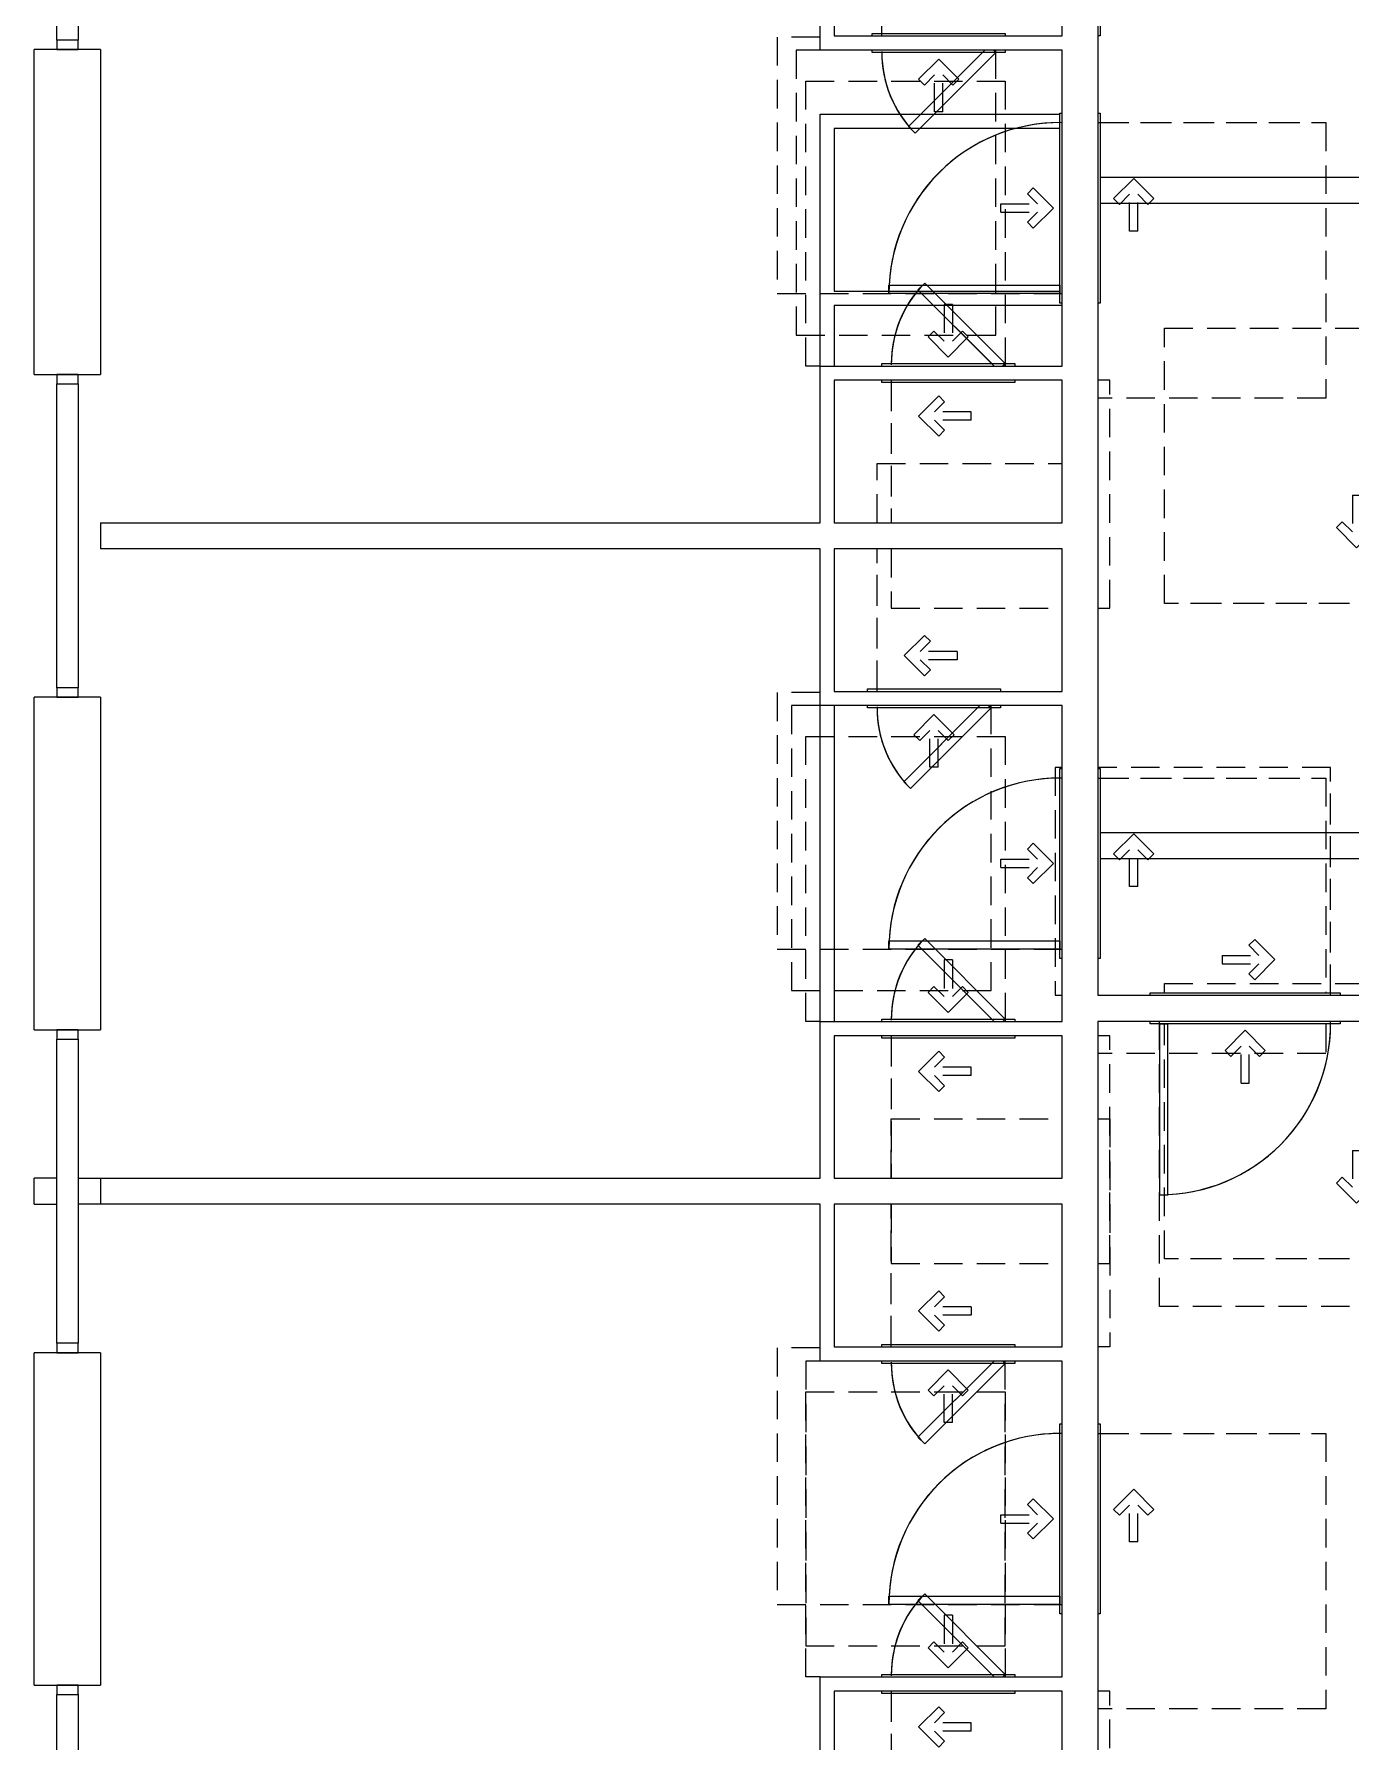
# Model space of a CAD drawing. Header units: inches. Extents: x -84 to 1352, y -1830 to 1419.
# Drawn here: x 375.4 to 652.6, y -1028.3 to -668.8 of the extents above; entities that cross this region are included whole.
import ezdxf

# ---------------------------------------------------------------- set-up
doc = ezdxf.new("R2010")
doc.units = ezdxf.units.IN
doc.header["$MEASUREMENT"] = 0
doc.linetypes.add('ADA Clearance', pattern=[9, 6, -3])
for name, color, linetype, lineweight in [('A-DOOR', 31, 'Continuous', 15), ('A-DOOR-FRAM', 31, 'Continuous', 9), ('A-GLAZ-CWMG', 51, 'Continuous', 9), ('A-WALL', 113, 'Continuous', 15)]:
    doc.layers.add(name, color=color, linetype=linetype, lineweight=lineweight)

# ---------------------------------------------------------------- blocks, each defined once
blk = doc.blocks.new('Door-Single_CE_ - HM Door-2_ HM Frame-5146564-ROOF')
at = {"layer": 'A-DOOR', "linetype": 'ADA Clearance', "lineweight": 9}
for p, q in [((-18, 51.75), (40, 51.75)), ((-18, 4.25), (-18, 51.75)), ((40, 51.75), (40, 3.75)), ((-2.02, 15.53), (-6.26, 11.29)), ((-0.78, 14.29), (-2.02, 15.53)), ((-2.02, 7.04), (-6.26, 11.29)), ((-0.78, 14.29), (-2.91, 12.16)), ((4.84, 12.16), (-2.91, 12.16)), ((4.84, 12.16), (4.84, 10.41)), ((4.84, 10.41), (-2.91, 10.41)), ((-0.78, 8.28), (-2.91, 10.41)), ((-0.78, 8.28), (-2.02, 7.04)), ((-4.26, -9.87), (-0.02, -5.62)), ((4.22, -9.87), (-0.02, -5.62)), ((18, -63.75), (18, -4.25)), ((-3.02, -11.1), (-4.26, -9.87)), ((-3.02, -11.1), (-0.89, -8.97)), ((-0.89, -16.72), (-0.89, -8.97)), ((0.86, -16.72), (0.86, -8.97)), ((2.99, -11.1), (0.86, -8.97)), ((2.99, -11.1), (4.22, -9.87)), ((0.86, -16.72), (-0.89, -16.72)), ((-36, -54.75), (-36, -63.75)), ((-36, -63.75), (18, -63.75))]:
    blk.add_line(p, q, dxfattribs=at)
at = {"layer": 'A-DOOR'}
for p, q in [((16.25, -40.25), (16.25, -4.25)), ((18, -4.25), (18, -40.25)), ((18, -40.25), (16.25, -40.25))]:
    blk.add_line(p, q, dxfattribs=at)
at = {"layer": 'A-DOOR', "lineweight": 25}
for p, q in [((16.25, -40.25), (16.25, -4.25)), ((18, -4.25), (18, -40.25)), ((18, -40.25), (16.25, -40.25))]:
    blk.add_line(p, q, dxfattribs=at)
at = {"layer": 'A-DOOR', "lineweight": 9}
blk.add_arc((18, -4.25), 36, 180.0012, 270, dxfattribs=at)
blk.add_arc((18, -4.25), 36, 180.0012, 270, dxfattribs=at)
blk.add_arc((18, -4.25), 36, 180.0012, 270, dxfattribs=at)
blk.add_arc((18, -4.25), 36, 180.0012, 270, dxfattribs=at)
blk = doc.blocks.new('Door-Single_CE_ - HM Door-2_ HM Frame-V7-ROOF')
at = {"layer": 'A-DOOR', "linetype": 'ADA Clearance', "lineweight": 9}
for p, q in [((-18, 51.75), (31.5, 51.75)), ((-18, 4.25), (-18, 51.75)), ((38, 51.75), (40, 51.75)), ((40, 51.75), (40, 3.75)), ((-2.02, 15.53), (-6.26, 11.29)), ((-0.78, 14.29), (-2.02, 15.53)), ((-2.02, 7.04), (-6.26, 11.29)), ((-0.78, 14.29), (-2.91, 12.16)), ((4.84, 12.16), (-2.91, 12.16)), ((4.84, 12.16), (4.84, 10.41)), ((4.84, 10.41), (-2.91, 10.41)), ((-0.78, 8.28), (-2.91, 10.41)), ((-0.78, 8.28), (-2.02, 7.04)), ((-4.26, -9.87), (-0.02, -5.62)), ((4.22, -9.87), (-0.02, -5.62)), ((18, -63.75), (18, -4.25)), ((-3.02, -11.1), (-4.26, -9.87)), ((-3.02, -11.1), (-0.89, -8.97)), ((-0.89, -16.72), (-0.89, -8.97)), ((0.86, -16.72), (0.86, -8.97)), ((2.99, -11.1), (0.86, -8.97)), ((2.99, -11.1), (4.22, -9.87)), ((0.86, -16.72), (-0.89, -16.72)), ((-36, -54.75), (-36, -63.75)), ((-36, -63.75), (18, -63.75))]:
    blk.add_line(p, q, dxfattribs=at)
at = {"layer": 'A-DOOR'}
for p, q in [((16.25, -40.25), (16.25, -4.25)), ((18, -4.25), (18, -40.25)), ((18, -40.25), (16.25, -40.25))]:
    blk.add_line(p, q, dxfattribs=at)
at = {"layer": 'A-DOOR', "lineweight": 25}
for p, q in [((16.25, -40.25), (16.25, -4.25)), ((18, -4.25), (18, -40.25)), ((18, -40.25), (16.25, -40.25))]:
    blk.add_line(p, q, dxfattribs=at)
at = {"layer": 'A-DOOR', "lineweight": 9}
blk.add_arc((18, -4.25), 36, 180.0012, 270, dxfattribs=at)
blk.add_arc((18, -4.25), 36, 180.0012, 270, dxfattribs=at)
blk.add_arc((18, -4.25), 36, 180.0012, 270, dxfattribs=at)
blk.add_arc((18, -4.25), 36, 180.0012, 270, dxfattribs=at)
blk = doc.blocks.new('Door-Single_CE_ - HM Door-2_ HM Frame-V9-ROOF')
at = {"layer": 'A-DOOR', "linetype": 'ADA Clearance', "lineweight": 9}
for p, q in [((-18, 51.75), (27.25, 51.75)), ((-18, 4.25), (-18, 51.75)), ((33.75, 51.75), (40, 51.75)), ((40, 51.75), (40, 3.75)), ((-2.02, 15.53), (-6.26, 11.29)), ((-0.78, 14.29), (-2.02, 15.53)), ((-2.02, 7.04), (-6.26, 11.29)), ((-0.78, 14.29), (-2.91, 12.16)), ((4.84, 12.16), (-2.91, 12.16)), ((4.84, 12.16), (4.84, 10.41)), ((4.84, 10.41), (-2.91, 10.41)), ((-0.78, 8.28), (-2.91, 10.41)), ((-0.78, 8.28), (-2.02, 7.04)), ((-4.26, -9.87), (-0.02, -5.62)), ((4.22, -9.87), (-0.02, -5.62)), ((18, -63.75), (18, -4.25)), ((-3.02, -11.1), (-4.26, -9.87)), ((-3.02, -11.1), (-0.89, -8.97)), ((-0.89, -16.72), (-0.89, -8.97)), ((0.86, -16.72), (0.86, -8.97)), ((2.99, -11.1), (0.86, -8.97)), ((2.99, -11.1), (4.22, -9.87)), ((0.86, -16.72), (-0.89, -16.72)), ((-36, -54.75), (-36, -63.75)), ((-36, -63.75), (18, -63.75))]:
    blk.add_line(p, q, dxfattribs=at)
at = {"layer": 'A-DOOR'}
for p, q in [((16.25, -40.25), (16.25, -4.25)), ((18, -4.25), (18, -40.25)), ((18, -40.25), (16.25, -40.25))]:
    blk.add_line(p, q, dxfattribs=at)
at = {"layer": 'A-DOOR', "lineweight": 25}
for p, q in [((16.25, -40.25), (16.25, -4.25)), ((18, -4.25), (18, -40.25)), ((18, -40.25), (16.25, -40.25))]:
    blk.add_line(p, q, dxfattribs=at)
at = {"layer": 'A-DOOR', "lineweight": 9}
blk.add_arc((18, -4.25), 36, 180.0012, 270, dxfattribs=at)
blk.add_arc((18, -4.25), 36, 180.0012, 270, dxfattribs=at)
blk.add_arc((18, -4.25), 36, 180.0012, 270, dxfattribs=at)
blk.add_arc((18, -4.25), 36, 180.0012, 270, dxfattribs=at)
blk = doc.blocks.new('Door-Single_CE_ - HM Door-2_ HM Frame-5149586-ROOF')
at = {"layer": 'A-DOOR', "linetype": 'ADA Clearance', "lineweight": 9}
for p, q in [((-31, 62.75), (18, 62.75)), ((18, 62.75), (18, 3.25)), ((-0.89, 15.72), (-0.89, 7.97)), ((0.86, 15.72), (-0.89, 15.72)), ((0.86, 15.72), (0.86, 7.97)), ((-3.02, 10.1), (-4.26, 8.87)), ((-4.26, 8.87), (-0.02, 4.62)), ((-3.02, 10.1), (-0.89, 7.97)), ((4.22, 8.87), (-0.02, 4.62)), ((2.99, 10.1), (0.86, 7.97)), ((2.99, 10.1), (4.22, 8.87)), ((-18, -3.25), (-18, -50.75)), ((40, -2.75), (38.5, -2.75)), ((40, -50.75), (40, -2.75)), ((-2.02, -6.04), (-6.26, -10.29)), ((-0.78, -7.28), (-2.02, -6.04)), ((-2.02, -14.53), (-6.26, -10.29)), ((-0.78, -7.28), (-2.91, -9.41)), ((4.84, -9.41), (-2.91, -9.41)), ((4.84, -11.16), (4.84, -9.41)), ((4.84, -11.16), (-2.91, -11.16)), ((-0.78, -13.29), (-2.91, -11.16)), ((-0.78, -13.29), (-2.02, -14.53)), ((-18, -50.75), (31, -50.75)), ((38.5, -50.75), (40, -50.75))]:
    blk.add_line(p, q, dxfattribs=at)
at = {"layer": 'A-DOOR'}
for p, q in [((18, 39.25), (16.25, 39.25)), ((16.25, 39.25), (16.25, 3.25)), ((18, 3.25), (18, 39.25))]:
    blk.add_line(p, q, dxfattribs=at)
at = {"layer": 'A-DOOR', "lineweight": 25}
for p, q in [((18, 39.25), (16.25, 39.25)), ((16.25, 39.25), (16.25, 3.25)), ((18, 3.25), (18, 39.25))]:
    blk.add_line(p, q, dxfattribs=at)
at = {"layer": 'A-DOOR', "lineweight": 9}
blk.add_arc((18, 3.25), 36, 90, 179.9988, dxfattribs=at)
blk.add_arc((18, 3.25), 36, 90, 179.9988, dxfattribs=at)
blk.add_arc((18, 3.25), 36, 90, 179.9988, dxfattribs=at)
blk.add_arc((18, 3.25), 36, 90, 179.9988, dxfattribs=at)
blk = doc.blocks.new('Door-Single_CE_ - HM Door-2_ HM Frame-V14-ROOF')
at = {"layer": 'A-DOOR', "linetype": 'ADA Clearance', "lineweight": 9}
for p, q in [((-18, 51.75), (40, 51.75)), ((-18, 3.75), (-18, 51.75)), ((40, 51.75), (40, 3.75)), ((-2.02, 15.53), (-6.26, 11.29)), ((-0.78, 14.29), (-2.02, 15.53)), ((-2.02, 7.04), (-6.26, 11.29)), ((-0.78, 14.29), (-2.91, 12.16)), ((4.84, 12.16), (-2.91, 12.16)), ((4.84, 12.16), (4.84, 10.41)), ((4.84, 10.41), (-2.91, 10.41)), ((-0.78, 8.28), (-2.91, 10.41)), ((-0.78, 8.28), (-2.02, 7.04)), ((-4.26, -9.87), (-0.02, -5.62)), ((4.22, -9.87), (-0.02, -5.62)), ((18, -63.75), (18, -3.75)), ((-3.02, -11.1), (-4.26, -9.87)), ((-3.02, -11.1), (-0.89, -8.97)), ((-0.89, -16.72), (-0.89, -8.97)), ((0.86, -16.72), (0.86, -8.97)), ((2.99, -11.1), (0.86, -8.97)), ((2.99, -11.1), (4.22, -9.87)), ((0.86, -16.72), (-0.89, -16.72)), ((-36, -54.75), (-36, -63.75)), ((-36, -63.75), (18, -63.75))]:
    blk.add_line(p, q, dxfattribs=at)
at = {"layer": 'A-DOOR'}
for p, q in [((16.25, -40.25), (16.25, -4.25)), ((16.25, -4.25), (18, -4.25)), ((18, -4.25), (18, -40.25)), ((18, -40.25), (16.25, -40.25))]:
    blk.add_line(p, q, dxfattribs=at)
at = {"layer": 'A-DOOR', "lineweight": 25}
for p, q in [((16.25, -40.25), (16.25, -4.25)), ((18, -4.25), (16.25, -4.25)), ((18, -4.25), (18, -40.25)), ((18, -40.25), (16.25, -40.25))]:
    blk.add_line(p, q, dxfattribs=at)
at = {"layer": 'A-DOOR', "lineweight": 9}
for start in [179.5, 179.5, 179.5, 180.0012]:
    blk.add_arc((18, -4.25), 36, start, 270, dxfattribs=at)
at = {"layer": 'A-DOOR-FRAM'}
for p, q in [((-20, 4.25), (20, 4.25)), ((-20, 3.75), (-20, 4.25)), ((20, 4.25), (20, 3.75)), ((-20, -4.25), (-20, -3.75)), ((20, -4.25), (-20, -4.25)), ((20, -3.75), (20, -4.25))]:
    blk.add_line(p, q, dxfattribs=at)
blk = doc.blocks.new('Door-Single_CE_ - HM Door-2_ HM Frame-V16-ROOF')
at = {"layer": 'A-DOOR', "linetype": 'ADA Clearance', "lineweight": 9}
for p, q in [((-18, 51.75), (31.5, 51.75)), ((-18, 3.75), (-18, 51.75)), ((38, 51.75), (40, 51.75)), ((40, 51.75), (40, 3.75)), ((-2.02, 15.53), (-6.26, 11.29)), ((-0.78, 14.29), (-2.02, 15.53)), ((-2.02, 7.04), (-6.26, 11.29)), ((-0.78, 14.29), (-2.91, 12.16)), ((4.84, 12.16), (-2.91, 12.16)), ((4.84, 12.16), (4.84, 10.41)), ((4.84, 10.41), (-2.91, 10.41)), ((-0.78, 8.28), (-2.91, 10.41)), ((-0.78, 8.28), (-2.02, 7.04)), ((-4.26, -9.87), (-0.02, -5.62)), ((4.22, -9.87), (-0.02, -5.62)), ((18, -63.75), (18, -3.75)), ((-3.02, -11.1), (-4.26, -9.87)), ((-3.02, -11.1), (-0.89, -8.97)), ((-0.89, -16.72), (-0.89, -8.97)), ((0.86, -16.72), (0.86, -8.97)), ((2.99, -11.1), (0.86, -8.97)), ((2.99, -11.1), (4.22, -9.87)), ((0.86, -16.72), (-0.89, -16.72)), ((-36, -54.75), (-36, -63.75)), ((-36, -63.75), (18, -63.75))]:
    blk.add_line(p, q, dxfattribs=at)
at = {"layer": 'A-DOOR'}
for p, q in [((16.25, -40.25), (16.25, -4.25)), ((16.25, -4.25), (18, -4.25)), ((18, -4.25), (18, -40.25)), ((18, -40.25), (16.25, -40.25))]:
    blk.add_line(p, q, dxfattribs=at)
at = {"layer": 'A-DOOR', "lineweight": 25}
for p, q in [((16.25, -40.25), (16.25, -4.25)), ((18, -4.25), (16.25, -4.25)), ((18, -4.25), (18, -40.25)), ((18, -40.25), (16.25, -40.25))]:
    blk.add_line(p, q, dxfattribs=at)
at = {"layer": 'A-DOOR', "lineweight": 9}
for start in [179.5, 179.5, 179.5, 180.0012]:
    blk.add_arc((18, -4.25), 36, start, 270, dxfattribs=at)
at = {"layer": 'A-DOOR-FRAM'}
for p, q in [((-20, 4.25), (20, 4.25)), ((-20, 3.75), (-20, 4.25)), ((20, 4.25), (20, 3.75)), ((-20, -4.25), (-20, -3.75)), ((20, -4.25), (-20, -4.25)), ((20, -3.75), (20, -4.25))]:
    blk.add_line(p, q, dxfattribs=at)
blk = doc.blocks.new('Door-Single_CE_ - HM Door-2_ HM Frame-V20-ROOF')
at = {"layer": 'A-DOOR', "linetype": 'ADA Clearance', "lineweight": 9}
for p, q in [((-18, 51.75), (27.25, 51.75)), ((-18, 3.75), (-18, 51.75)), ((33.75, 51.75), (40, 51.75)), ((40, 51.75), (40, 3.75)), ((-2.02, 15.53), (-6.26, 11.29)), ((-0.78, 14.29), (-2.02, 15.53)), ((-2.02, 7.04), (-6.26, 11.29)), ((-0.78, 14.29), (-2.91, 12.16)), ((4.84, 12.16), (-2.91, 12.16)), ((4.84, 12.16), (4.84, 10.41)), ((4.84, 10.41), (-2.91, 10.41)), ((-0.78, 8.28), (-2.91, 10.41)), ((-0.78, 8.28), (-2.02, 7.04)), ((-4.26, -9.87), (-0.02, -5.62)), ((4.22, -9.87), (-0.02, -5.62)), ((18, -63.75), (18, -3.75)), ((-3.02, -11.1), (-4.26, -9.87)), ((-3.02, -11.1), (-0.89, -8.97)), ((-0.89, -16.72), (-0.89, -8.97)), ((0.86, -16.72), (0.86, -8.97)), ((2.99, -11.1), (0.86, -8.97)), ((2.99, -11.1), (4.22, -9.87)), ((0.86, -16.72), (-0.89, -16.72)), ((-36, -54.75), (-36, -63.75)), ((-36, -63.75), (18, -63.75))]:
    blk.add_line(p, q, dxfattribs=at)
at = {"layer": 'A-DOOR'}
for p, q in [((16.25, -40.25), (16.25, -4.25)), ((16.25, -4.25), (18, -4.25)), ((18, -4.25), (18, -40.25)), ((18, -40.25), (16.25, -40.25))]:
    blk.add_line(p, q, dxfattribs=at)
at = {"layer": 'A-DOOR', "lineweight": 25}
for p, q in [((16.25, -40.25), (16.25, -4.25)), ((18, -4.25), (16.25, -4.25)), ((18, -4.25), (18, -40.25)), ((18, -40.25), (16.25, -40.25))]:
    blk.add_line(p, q, dxfattribs=at)
at = {"layer": 'A-DOOR', "lineweight": 9}
for start in [179.5, 179.5, 179.5, 180.0012]:
    blk.add_arc((18, -4.25), 36, start, 270, dxfattribs=at)
at = {"layer": 'A-DOOR-FRAM'}
for p, q in [((-20, 4.25), (20, 4.25)), ((-20, 3.75), (-20, 4.25)), ((20, 4.25), (20, 3.75)), ((-20, -4.25), (-20, -3.75)), ((20, -4.25), (-20, -4.25)), ((20, -3.75), (20, -4.25))]:
    blk.add_line(p, q, dxfattribs=at)
blk = doc.blocks.new('Door-Single_CE_ - HM Door-2_ HM Frame-V23-ROOF')
at = {"layer": 'A-DOOR', "linetype": 'ADA Clearance', "lineweight": 9}
for p, q in [((-31, 62.75), (18, 62.75)), ((18, 62.75), (18, 2.75)), ((-0.89, 15.72), (-0.89, 7.97)), ((0.86, 15.72), (-0.89, 15.72)), ((0.86, 15.72), (0.86, 7.97)), ((-3.02, 10.1), (-4.26, 8.87)), ((-4.26, 8.87), (-0.02, 4.62)), ((-3.02, 10.1), (-0.89, 7.97)), ((4.22, 8.87), (-0.02, 4.62)), ((2.99, 10.1), (0.86, 7.97)), ((2.99, 10.1), (4.22, 8.87)), ((-18, -2.75), (-18, -50.75)), ((40, -2.75), (38.5, -2.75)), ((40, -50.75), (40, -2.75)), ((-2.02, -6.04), (-6.26, -10.29)), ((-0.78, -7.28), (-2.02, -6.04)), ((-2.02, -14.53), (-6.26, -10.29)), ((-0.78, -7.28), (-2.91, -9.41)), ((4.84, -9.41), (-2.91, -9.41)), ((4.84, -11.16), (4.84, -9.41)), ((4.84, -11.16), (-2.91, -11.16)), ((-0.78, -13.29), (-2.91, -11.16)), ((-0.78, -13.29), (-2.02, -14.53)), ((-18, -50.75), (31, -50.75)), ((38.5, -50.75), (40, -50.75))]:
    blk.add_line(p, q, dxfattribs=at)
at = {"layer": 'A-DOOR'}
for p, q in [((18, 39.25), (16.25, 39.25)), ((16.25, 39.25), (16.25, 3.25)), ((18, 3.25), (18, 39.25)), ((16.25, 3.25), (18, 3.25))]:
    blk.add_line(p, q, dxfattribs=at)
at = {"layer": 'A-DOOR', "lineweight": 25}
for p, q in [((18, 39.25), (16.25, 39.25)), ((16.25, 39.25), (16.25, 3.25)), ((18, 3.25), (18, 39.25)), ((18, 3.25), (16.25, 3.25))]:
    blk.add_line(p, q, dxfattribs=at)
at = {"layer": 'A-DOOR', "lineweight": 9}
for end in [179.9988, 180.5, 180.5, 180.5]:
    blk.add_arc((18, 3.25), 36, 90, end, dxfattribs=at)
at = {"layer": 'A-DOOR-FRAM'}
for p, q in [((-20, 3.25), (20, 3.25)), ((-20, 2.75), (-20, 3.25)), ((20, 3.25), (20, 2.75)), ((-20, -3.25), (-20, -2.75)), ((20, -3.25), (-20, -3.25)), ((20, -2.75), (20, -3.25))]:
    blk.add_line(p, q, dxfattribs=at)
blk = doc.blocks.new('Rectangular Mullion - 4 1_2_ x 2_ Rectangular_CE_-5160972-ROOF')
at = {"layer": 'A-GLAZ-CWMG'}
for p, q in [((380.12, 507.09), (384.62, 507.09)), ((380.12, 443.09), (380.12, 507.09)), ((384.62, 507.09), (384.62, 443.09)), ((384.62, 443.09), (380.12, 443.09))]:
    blk.add_line(p, q, dxfattribs=at)
blk = doc.blocks.new('Rectangular Mullion - 4 1_2_ x 2_ Rectangular_CE_-5139319-ROOF')
at = {"layer": 'A-GLAZ-CWMG'}
for p, q in [((-2, -2.25), (-2, 2.25)), ((-2, 2.25), (0, 2.25)), ((0, 2.25), (0, -2.25)), ((0, -2.25), (-2, -2.25))]:
    blk.add_line(p, q, dxfattribs=at)
blk = doc.blocks.new('Rectangular Mullion - 4 1_2_ x 2_ Rectangular_CE_-5139320-ROOF')
at = {"layer": 'A-GLAZ-CWMG'}
for p, q in [((0, 2.25), (-2, 2.25)), ((-2, 2.25), (-2, -2.25)), ((0, -2.25), (0, 2.25)), ((-2, -2.25), (0, -2.25))]:
    blk.add_line(p, q, dxfattribs=at)
blk = doc.blocks.new('Rectangular Mullion - 4 1_2_ x 2_ Rectangular_CE_-5161035-ROOF')
at = {"layer": 'A-GLAZ-CWMG'}
for p, q in [((380.12, 608.34), (384.62, 608.34)), ((380.12, 579.47), (380.12, 608.34)), ((384.62, 608.34), (384.62, 579.47)), ((384.62, 579.47), (380.12, 579.47))]:
    blk.add_line(p, q, dxfattribs=at)
blk = doc.blocks.new('Door-Single_CE_ - WD Door-2_ WD Frame-V36-ROOF')
at = {"layer": 'A-DOOR', "linetype": 'ADA Clearance', "lineweight": 9}
for p, q in [((-12, 49.5), (26, 49.5)), ((-12, 42), (-12, 49.5)), ((33.5, 49.5), (34, 49.5)), ((34, 49.5), (34, 1.5)), ((-12, 2), (-12, 33.5)), ((-2.02, 13.28), (-6.26, 9.04)), ((-0.78, 12.04), (-2.91, 9.91)), ((-0.78, 12.04), (-2.02, 13.28)), ((-2.02, 4.79), (-6.26, 9.04)), ((4.84, 9.91), (-2.91, 9.91)), ((4.84, 8.16), (-2.91, 8.16)), ((-0.78, 6.03), (-2.91, 8.16)), ((4.84, 9.91), (4.84, 8.16)), ((-0.78, 6.03), (-2.02, 4.79)), ((34, 1.5), (33.5, 1.5)), ((-25, -1.5), (-30, -1.5)), ((-30, -1.5), (-30, -61.5)), ((-4.26, -7.62), (-0.02, -3.37)), ((4.22, -7.62), (-0.02, -3.37)), ((12, -61.5), (12, -2)), ((-3.02, -8.85), (-0.89, -6.72)), ((-0.89, -14.47), (-0.89, -6.72)), ((0.86, -14.47), (0.86, -6.72)), ((2.99, -8.85), (0.86, -6.72)), ((-3.02, -8.85), (-4.26, -7.62)), ((2.99, -8.85), (4.22, -7.62)), ((0.86, -14.47), (-0.89, -14.47)), ((-30, -61.5), (12, -61.5))]:
    blk.add_line(p, q, dxfattribs=at)
at = {"layer": 'A-DOOR'}
for p, q in [((-6.38, -17.56), (9.17, -2)), ((12, -2), (-4.97, -18.97)), ((-4.97, -18.97), (-6.38, -17.56))]:
    blk.add_line(p, q, dxfattribs=at)
at = {"layer": 'A-DOOR', "lineweight": 25}
for p, q in [((-6.38, -17.56), (9.17, -2)), ((12, -2), (-4.97, -18.97)), ((-4.97, -18.97), (-6.38, -17.56))]:
    blk.add_line(p, q, dxfattribs=at)
at = {"layer": 'A-DOOR', "lineweight": 9}
for start in [180.0018, 180.0018, 180.0021, 180.0021]:
    blk.add_arc((12, -2), 24, start, 225, dxfattribs=at)
blk = doc.blocks.new('Door-Single_CE_ - WD Door-2_ WD Frame-5176364-ROOF')
at = {"layer": 'A-DOOR', "linetype": 'ADA Clearance', "lineweight": 9}
for p, q in [((-30, 61.5), (12, 61.5)), ((-30, 1.5), (-30, 61.5)), ((12, 61.5), (12, 2)), ((-0.89, 14.47), (-0.89, 6.72)), ((0.86, 14.47), (-0.89, 14.47)), ((0.86, 14.47), (0.86, 6.72)), ((-3.02, 8.85), (-4.26, 7.62)), ((-4.26, 7.62), (-0.02, 3.37)), ((-3.02, 8.85), (-0.89, 6.72)), ((4.22, 7.62), (-0.02, 3.37)), ((2.99, 8.85), (0.86, 6.72)), ((2.99, 8.85), (4.22, 7.62)), ((-27, 1.5), (-30, 1.5)), ((-12, -2), (-12, -31.5)), ((34, -1.5), (31.5, -1.5)), ((34, -49.5), (34, -1.5)), ((-2.02, -4.79), (-6.26, -9.04)), ((-0.78, -6.03), (-2.91, -8.16)), ((-0.78, -6.03), (-2.02, -4.79)), ((-2.02, -13.28), (-6.26, -9.04)), ((4.84, -8.16), (-2.91, -8.16)), ((4.84, -9.91), (-2.91, -9.91)), ((-0.78, -12.04), (-2.91, -9.91)), ((4.84, -9.91), (4.84, -8.16)), ((-0.78, -12.04), (-2.02, -13.28)), ((-12, -37), (-12, -49.5)), ((-12, -49.5), (24, -49.5)), ((31.5, -49.5), (34, -49.5))]:
    blk.add_line(p, q, dxfattribs=at)
at = {"layer": 'A-DOOR'}
for p, q in [((-4.97, 18.97), (-6.38, 17.56)), ((12, 2), (-4.97, 18.97)), ((-6.38, 17.56), (9.17, 2))]:
    blk.add_line(p, q, dxfattribs=at)
at = {"layer": 'A-DOOR', "lineweight": 25}
for p, q in [((-4.97, 18.97), (-6.38, 17.56)), ((12, 2), (-4.97, 18.97)), ((-6.38, 17.56), (9.17, 2))]:
    blk.add_line(p, q, dxfattribs=at)
at = {"layer": 'A-DOOR', "lineweight": 9}
for end in [179.9982, 179.9982, 179.9979, 179.9979]:
    blk.add_arc((12, 2), 24, 135, end, dxfattribs=at)
blk = doc.blocks.new('Door-Single_CE_ - WD Door-2_ WD Frame-V30-ROOF')
at = {"layer": 'A-DOOR', "linetype": 'ADA Clearance', "lineweight": 9}
for p, q in [((-12, 49.5), (27, 49.5)), ((-12, 37), (-12, 49.5)), ((-12, 2), (-12, 31.5)), ((-2.02, 13.28), (-6.26, 9.04)), ((-0.78, 12.04), (-2.91, 9.91)), ((-0.78, 12.04), (-2.02, 13.28)), ((-2.02, 4.79), (-6.26, 9.04)), ((4.84, 9.91), (-2.91, 9.91)), ((4.84, 8.16), (-2.91, 8.16)), ((-0.78, 6.03), (-2.91, 8.16)), ((4.84, 9.91), (4.84, 8.16)), ((-0.78, 6.03), (-2.02, 4.79)), ((-24, -1.5), (-30, -1.5)), ((-30, -1.5), (-30, -61.5)), ((-4.26, -7.62), (-0.02, -3.37)), ((4.22, -7.62), (-0.02, -3.37)), ((12, -61.5), (12, -2)), ((-3.02, -8.85), (-0.89, -6.72)), ((-0.89, -14.47), (-0.89, -6.72)), ((0.86, -14.47), (0.86, -6.72)), ((2.99, -8.85), (0.86, -6.72)), ((-3.02, -8.85), (-4.26, -7.62)), ((2.99, -8.85), (4.22, -7.62)), ((0.86, -14.47), (-0.89, -14.47)), ((-30, -61.5), (12, -61.5))]:
    blk.add_line(p, q, dxfattribs=at)
at = {"layer": 'A-DOOR'}
for p, q in [((-6.38, -17.56), (9.17, -2)), ((12, -2), (-4.97, -18.97)), ((-4.97, -18.97), (-6.38, -17.56))]:
    blk.add_line(p, q, dxfattribs=at)
at = {"layer": 'A-DOOR', "lineweight": 25}
for p, q in [((-6.38, -17.56), (9.17, -2)), ((12, -2), (-4.97, -18.97)), ((-4.97, -18.97), (-6.38, -17.56))]:
    blk.add_line(p, q, dxfattribs=at)
at = {"layer": 'A-DOOR', "lineweight": 9}
for start in [180.0018, 180.0018, 180.0021, 180.0021]:
    blk.add_arc((12, -2), 24, start, 225, dxfattribs=at)
blk = doc.blocks.new('Door-Single_CE_ - WD Door-2_ WD Frame-5176362-ROOF')
at = {"layer": 'A-DOOR', "linetype": 'ADA Clearance', "lineweight": 9}
for p, q in [((-12, 49.5), (24, 49.5)), ((-12, 37), (-12, 49.5)), ((31.5, 49.5), (34, 49.5)), ((34, 49.5), (34, 1.5)), ((-12, 2), (-12, 31.5)), ((-2.02, 13.28), (-6.26, 9.04)), ((-0.78, 12.04), (-2.91, 9.91)), ((-0.78, 12.04), (-2.02, 13.28)), ((-2.02, 4.79), (-6.26, 9.04)), ((4.84, 9.91), (-2.91, 9.91)), ((4.84, 8.16), (-2.91, 8.16)), ((-0.78, 6.03), (-2.91, 8.16)), ((4.84, 9.91), (4.84, 8.16)), ((-0.78, 6.03), (-2.02, 4.79)), ((34, 1.5), (31.5, 1.5)), ((-27, -1.5), (-30, -1.5)), ((-30, -1.5), (-30, -61.5)), ((-4.26, -7.62), (-0.02, -3.37)), ((4.22, -7.62), (-0.02, -3.37)), ((12, -61.5), (12, -2)), ((-3.02, -8.85), (-0.89, -6.72)), ((-0.89, -14.47), (-0.89, -6.72)), ((0.86, -14.47), (0.86, -6.72)), ((2.99, -8.85), (0.86, -6.72)), ((-3.02, -8.85), (-4.26, -7.62)), ((2.99, -8.85), (4.22, -7.62)), ((0.86, -14.47), (-0.89, -14.47)), ((-30, -61.5), (12, -61.5))]:
    blk.add_line(p, q, dxfattribs=at)
at = {"layer": 'A-DOOR'}
for p, q in [((-6.38, -17.56), (9.17, -2)), ((12, -2), (-4.97, -18.97)), ((-4.97, -18.97), (-6.38, -17.56))]:
    blk.add_line(p, q, dxfattribs=at)
at = {"layer": 'A-DOOR', "lineweight": 25}
for p, q in [((-6.38, -17.56), (9.17, -2)), ((12, -2), (-4.97, -18.97)), ((-4.97, -18.97), (-6.38, -17.56))]:
    blk.add_line(p, q, dxfattribs=at)
at = {"layer": 'A-DOOR', "lineweight": 9}
for start in [180.0018, 180.0018, 180.0021, 180.0021]:
    blk.add_arc((12, -2), 24, start, 225, dxfattribs=at)
blk = doc.blocks.new('Door-Single_CE_ - WD Door-2_ WD Frame-V57-ROOF')
at = {"layer": 'A-DOOR', "linetype": 'ADA Clearance', "lineweight": 9}
for p, q in [((-12, 49.5), (26, 49.5)), ((-12, 42), (-12, 49.5)), ((33.5, 49.5), (34, 49.5)), ((34, 49.5), (34, 1.5)), ((-12, 1.5), (-12, 33.5)), ((-2.02, 13.28), (-6.26, 9.04)), ((-0.78, 12.04), (-2.91, 9.91)), ((-0.78, 12.04), (-2.02, 13.28)), ((-2.02, 4.79), (-6.26, 9.04)), ((4.84, 9.91), (-2.91, 9.91)), ((4.84, 8.16), (-2.91, 8.16)), ((-0.78, 6.03), (-2.91, 8.16)), ((4.84, 9.91), (4.84, 8.16)), ((-0.78, 6.03), (-2.02, 4.79)), ((34, 1.5), (33.5, 1.5)), ((-25, -1.5), (-30, -1.5)), ((-30, -1.5), (-30, -61.5)), ((-4.26, -7.62), (-0.02, -3.37)), ((4.22, -7.62), (-0.02, -3.37)), ((12, -61.5), (12, -1.5)), ((-3.02, -8.85), (-0.89, -6.72)), ((-0.89, -14.47), (-0.89, -6.72)), ((0.86, -14.47), (0.86, -6.72)), ((2.99, -8.85), (0.86, -6.72)), ((-3.02, -8.85), (-4.26, -7.62)), ((2.99, -8.85), (4.22, -7.62)), ((0.86, -14.47), (-0.89, -14.47)), ((-30, -61.5), (12, -61.5))]:
    blk.add_line(p, q, dxfattribs=at)
at = {"layer": 'A-DOOR'}
for p, q in [((-6.38, -17.56), (9.67, -1.5)), ((12, -2), (-4.97, -18.97)), ((11.5, -1.5), (12, -2)), ((-4.97, -18.97), (-6.38, -17.56))]:
    blk.add_line(p, q, dxfattribs=at)
at = {"layer": 'A-DOOR', "lineweight": 25}
for p, q in [((-6.38, -17.56), (9.67, -1.5)), ((12, -2), (-4.97, -18.97)), ((12, -2), (11.5, -1.5)), ((-4.97, -18.97), (-6.38, -17.56))]:
    blk.add_line(p, q, dxfattribs=at)
at = {"layer": 'A-DOOR', "lineweight": 9}
for start in [179.3876, 179.3876, 179.5, 180.0018]:
    blk.add_arc((12, -2), 24, start, 225, dxfattribs=at)
at = {"layer": 'A-DOOR-FRAM'}
for p, q in [((-14, 2), (14, 2)), ((-14, 1.5), (-14, 2)), ((14, 2), (14, 1.5)), ((-14, -2), (-14, -1.5)), ((14, -2), (-14, -2)), ((14, -1.5), (14, -2))]:
    blk.add_line(p, q, dxfattribs=at)
blk = doc.blocks.new('Door-Single_CE_ - WD Door-2_ WD Frame-V48-ROOF')
at = {"layer": 'A-DOOR', "linetype": 'ADA Clearance', "lineweight": 9}
for p, q in [((-30, 61.5), (12, 61.5)), ((-30, 1.5), (-30, 61.5)), ((12, 61.5), (12, 1.5)), ((-0.89, 14.47), (-0.89, 6.72)), ((0.86, 14.47), (-0.89, 14.47)), ((0.86, 14.47), (0.86, 6.72)), ((-3.02, 8.85), (-4.26, 7.62)), ((-4.26, 7.62), (-0.02, 3.37)), ((-3.02, 8.85), (-0.89, 6.72)), ((4.22, 7.62), (-0.02, 3.37)), ((2.99, 8.85), (0.86, 6.72)), ((2.99, 8.85), (4.22, 7.62)), ((-27, 1.5), (-30, 1.5)), ((-12, -1.5), (-12, -31.5)), ((34, -1.5), (31.5, -1.5)), ((34, -49.5), (34, -1.5)), ((-2.02, -4.79), (-6.26, -9.04)), ((-0.78, -6.03), (-2.91, -8.16)), ((-0.78, -6.03), (-2.02, -4.79)), ((-2.02, -13.28), (-6.26, -9.04)), ((4.84, -8.16), (-2.91, -8.16)), ((4.84, -9.91), (-2.91, -9.91)), ((-0.78, -12.04), (-2.91, -9.91)), ((4.84, -9.91), (4.84, -8.16)), ((-0.78, -12.04), (-2.02, -13.28)), ((-12, -37), (-12, -49.5)), ((-12, -49.5), (24, -49.5)), ((31.5, -49.5), (34, -49.5))]:
    blk.add_line(p, q, dxfattribs=at)
at = {"layer": 'A-DOOR'}
for p, q in [((-4.97, 18.97), (-6.38, 17.56)), ((12, 2), (-4.97, 18.97)), ((-6.38, 17.56), (9.67, 1.5)), ((11.5, 1.5), (12, 2))]:
    blk.add_line(p, q, dxfattribs=at)
at = {"layer": 'A-DOOR', "lineweight": 25}
for p, q in [((-4.97, 18.97), (-6.38, 17.56)), ((12, 2), (-4.97, 18.97)), ((-6.38, 17.56), (9.67, 1.5)), ((12, 2), (11.5, 1.5))]:
    blk.add_line(p, q, dxfattribs=at)
at = {"layer": 'A-DOOR', "lineweight": 9}
for end in [179.9982, 180.5, 180.6124, 180.6124]:
    blk.add_arc((12, 2), 24, 135, end, dxfattribs=at)
at = {"layer": 'A-DOOR-FRAM'}
for p, q in [((-14, 2), (14, 2)), ((-14, 1.5), (-14, 2)), ((14, 2), (14, 1.5)), ((-14, -2), (-14, -1.5)), ((14, -2), (-14, -2)), ((14, -1.5), (14, -2))]:
    blk.add_line(p, q, dxfattribs=at)
blk = doc.blocks.new('Door-Single_CE_ - WD Door-2_ WD Frame-V51-ROOF')
at = {"layer": 'A-DOOR', "linetype": 'ADA Clearance', "lineweight": 9}
for p, q in [((-12, 49.5), (27, 49.5)), ((-12, 37), (-12, 49.5)), ((-12, 1.5), (-12, 31.5)), ((-2.02, 13.28), (-6.26, 9.04)), ((-0.78, 12.04), (-2.91, 9.91)), ((-0.78, 12.04), (-2.02, 13.28)), ((-2.02, 4.79), (-6.26, 9.04)), ((4.84, 9.91), (-2.91, 9.91)), ((4.84, 8.16), (-2.91, 8.16)), ((-0.78, 6.03), (-2.91, 8.16)), ((4.84, 9.91), (4.84, 8.16)), ((-0.78, 6.03), (-2.02, 4.79)), ((-24, -1.5), (-30, -1.5)), ((-30, -1.5), (-30, -61.5)), ((-4.26, -7.62), (-0.02, -3.37)), ((4.22, -7.62), (-0.02, -3.37)), ((12, -61.5), (12, -1.5)), ((-3.02, -8.85), (-0.89, -6.72)), ((-0.89, -14.47), (-0.89, -6.72)), ((0.86, -14.47), (0.86, -6.72)), ((2.99, -8.85), (0.86, -6.72)), ((-3.02, -8.85), (-4.26, -7.62)), ((2.99, -8.85), (4.22, -7.62)), ((0.86, -14.47), (-0.89, -14.47)), ((-30, -61.5), (12, -61.5))]:
    blk.add_line(p, q, dxfattribs=at)
at = {"layer": 'A-DOOR'}
for p, q in [((-6.38, -17.56), (9.67, -1.5)), ((12, -2), (-4.97, -18.97)), ((11.5, -1.5), (12, -2)), ((-4.97, -18.97), (-6.38, -17.56))]:
    blk.add_line(p, q, dxfattribs=at)
at = {"layer": 'A-DOOR', "lineweight": 25}
for p, q in [((-6.38, -17.56), (9.67, -1.5)), ((12, -2), (-4.97, -18.97)), ((12, -2), (11.5, -1.5)), ((-4.97, -18.97), (-6.38, -17.56))]:
    blk.add_line(p, q, dxfattribs=at)
at = {"layer": 'A-DOOR', "lineweight": 9}
for start in [179.3876, 179.3876, 179.5, 180.0018]:
    blk.add_arc((12, -2), 24, start, 225, dxfattribs=at)
at = {"layer": 'A-DOOR-FRAM'}
for p, q in [((-14, 2), (14, 2)), ((-14, 1.5), (-14, 2)), ((14, 2), (14, 1.5)), ((-14, -2), (-14, -1.5)), ((14, -2), (-14, -2)), ((14, -1.5), (14, -2))]:
    blk.add_line(p, q, dxfattribs=at)
blk = doc.blocks.new('Door-Single_CE_ - WD Door-2_ WD Frame-V47-ROOF')
at = {"layer": 'A-DOOR', "linetype": 'ADA Clearance', "lineweight": 9}
for p, q in [((-12, 49.5), (24, 49.5)), ((-12, 37), (-12, 49.5)), ((31.5, 49.5), (34, 49.5)), ((34, 49.5), (34, 1.5)), ((-12, 1.5), (-12, 31.5)), ((-2.02, 13.28), (-6.26, 9.04)), ((-0.78, 12.04), (-2.91, 9.91)), ((-0.78, 12.04), (-2.02, 13.28)), ((-2.02, 4.79), (-6.26, 9.04)), ((4.84, 9.91), (-2.91, 9.91)), ((4.84, 8.16), (-2.91, 8.16)), ((-0.78, 6.03), (-2.91, 8.16)), ((4.84, 9.91), (4.84, 8.16)), ((-0.78, 6.03), (-2.02, 4.79)), ((34, 1.5), (31.5, 1.5)), ((-27, -1.5), (-30, -1.5)), ((-30, -1.5), (-30, -61.5)), ((-4.26, -7.62), (-0.02, -3.37)), ((4.22, -7.62), (-0.02, -3.37)), ((12, -61.5), (12, -1.5)), ((-3.02, -8.85), (-0.89, -6.72)), ((-0.89, -14.47), (-0.89, -6.72)), ((0.86, -14.47), (0.86, -6.72)), ((2.99, -8.85), (0.86, -6.72)), ((-3.02, -8.85), (-4.26, -7.62)), ((2.99, -8.85), (4.22, -7.62)), ((0.86, -14.47), (-0.89, -14.47)), ((-30, -61.5), (12, -61.5))]:
    blk.add_line(p, q, dxfattribs=at)
at = {"layer": 'A-DOOR'}
for p, q in [((-6.38, -17.56), (9.67, -1.5)), ((12, -2), (-4.97, -18.97)), ((11.5, -1.5), (12, -2)), ((-4.97, -18.97), (-6.38, -17.56))]:
    blk.add_line(p, q, dxfattribs=at)
at = {"layer": 'A-DOOR', "lineweight": 25}
for p, q in [((-6.38, -17.56), (9.67, -1.5)), ((12, -2), (-4.97, -18.97)), ((12, -2), (11.5, -1.5)), ((-4.97, -18.97), (-6.38, -17.56))]:
    blk.add_line(p, q, dxfattribs=at)
at = {"layer": 'A-DOOR', "lineweight": 9}
for start in [179.3876, 179.3876, 179.5, 180.0018]:
    blk.add_arc((12, -2), 24, start, 225, dxfattribs=at)
at = {"layer": 'A-DOOR-FRAM'}
for p, q in [((-14, 2), (14, 2)), ((-14, 1.5), (-14, 2)), ((14, 2), (14, 1.5)), ((-14, -2), (-14, -1.5)), ((14, -2), (-14, -2)), ((14, -1.5), (14, -2))]:
    blk.add_line(p, q, dxfattribs=at)

msp = doc.modelspace()

# ---------------------------------------------------------------- linework, layer by layer
at = {"layer": 'A-WALL'}
for p, q in [((599.37, -48.66), (599.37, -871.16)), ((540.87, -672.16), (540.87, -637.16)), ((543.87, -637.16), (543.87, -669.16)), ((591.87, -669.16), (591.87, -637.16)), ((375.37, -740.41), (375.37, -672.03)), ((389.37, -672.03), (375.37, -672.03)), ((389.37, -672.03), (389.37, -740.41)), ((591.87, -672.16), (540.87, -672.16)), ((543.87, -669.16), (591.87, -669.16)), ((591.87, -738.66), (591.87, -672.16)), ((540.87, -685.66), (591.37, -685.66)), ((540.87, -771.66), (540.87, -685.66)), ((591.37, -688.66), (543.87, -688.66)), ((543.87, -688.66), (543.87, -722.91)), ((599.87, -698.91), (661.37, -698.91)), ((661.37, -704.41), (599.87, -704.41)), ((543.87, -722.91), (591.37, -722.91)), ((543.87, -725.91), (543.87, -738.66)), ((591.87, -725.91), (543.87, -725.91)), ((375.37, -740.41), (389.37, -740.41)), ((540.87, -738.66), (591.87, -738.66)), ((543.87, -741.66), (543.87, -771.66)), ((591.87, -741.66), (543.87, -741.66)), ((591.87, -771.66), (591.87, -741.66)), ((389.37, -771.66), (540.87, -771.66)), ((389.37, -771.66), (389.37, -777.16)), ((543.87, -771.66), (591.87, -771.66)), ((540.87, -777.16), (389.37, -777.16)), ((540.87, -909.66), (540.87, -777.16)), ((591.87, -777.16), (543.87, -777.16)), ((543.87, -777.16), (543.87, -807.16)), ((591.87, -807.16), (591.87, -777.16)), ((375.37, -878.41), (375.37, -808.41)), ((389.37, -808.41), (375.37, -808.41)), ((389.37, -808.41), (389.37, -878.41)), ((543.87, -807.16), (591.87, -807.16)), ((591.87, -810.16), (540.87, -810.16)), ((543.87, -810.16), (543.87, -876.66)), ((591.87, -876.66), (591.87, -810.16)), ((599.87, -836.91), (661.37, -836.91)), ((661.37, -842.41), (599.87, -842.41)), ((599.37, -871.16), (661.37, -871.16)), ((540.87, -876.66), (591.87, -876.66)), ((599.37, -876.66), (599.37, -1613.66)), ((661.37, -876.66), (599.37, -876.66)), ((375.37, -878.41), (389.37, -878.41)), ((543.87, -879.66), (543.87, -909.66)), ((591.87, -879.66), (543.87, -879.66)), ((591.87, -909.66), (591.87, -879.66)), ((375.37, -915.16), (375.37, -909.66)), ((380.12, -909.66), (375.37, -909.66)), ((384.62, -909.66), (540.87, -909.66)), ((389.37, -909.66), (389.37, -915.16)), ((543.87, -909.66), (591.87, -909.66)), ((375.37, -915.16), (380.12, -915.16)), ((540.87, -915.16), (384.62, -915.16)), ((540.87, -948.16), (540.87, -915.16)), ((591.87, -915.16), (543.87, -915.16)), ((543.87, -915.16), (543.87, -945.16)), ((591.87, -945.16), (591.87, -915.16)), ((543.87, -945.16), (591.87, -945.16)), ((375.37, -1016.41), (375.37, -946.41)), ((389.37, -946.41), (375.37, -946.41)), ((389.37, -946.41), (389.37, -1016.41)), ((591.87, -948.16), (540.87, -948.16)), ((591.87, -1014.66), (591.87, -948.16)), ((375.37, -1016.41), (389.37, -1016.41)), ((540.87, -1047.66), (540.87, -1014.66)), ((540.87, -1014.66), (591.87, -1014.66)), ((543.87, -1017.66), (543.87, -1047.66)), ((591.87, -1017.66), (543.87, -1017.66)), ((591.87, -1047.66), (591.87, -1017.66))]:
    msp.add_line(p, q, dxfattribs=at)

# ---------------------------------------------------------------- block references
at = {"layer": 'A-DOOR', "lineweight": 9}
for name, p in [('Door-Single_CE_ - WD Door-2_ WD Frame-V36-ROOF', (565.87, -670.66)), ('Door-Single_CE_ - WD Door-2_ WD Frame-V57-ROOF', (565.87, -670.66)), ('Door-Single_CE_ - WD Door-2_ WD Frame-5176364-ROOF', (567.87, -740.16)), ('Door-Single_CE_ - WD Door-2_ WD Frame-V48-ROOF', (567.87, -740.16)), ('Door-Single_CE_ - WD Door-2_ WD Frame-V30-ROOF', (564.87, -808.66)), ('Door-Single_CE_ - WD Door-2_ WD Frame-V51-ROOF', (564.87, -808.66)), ('Door-Single_CE_ - WD Door-2_ WD Frame-5176364-ROOF', (567.87, -878.16)), ('Door-Single_CE_ - WD Door-2_ WD Frame-V48-ROOF', (567.87, -878.16)), ('Door-Single_CE_ - WD Door-2_ WD Frame-5176362-ROOF', (567.87, -946.66)), ('Door-Single_CE_ - WD Door-2_ WD Frame-V47-ROOF', (567.87, -946.66)), ('Door-Single_CE_ - WD Door-2_ WD Frame-5176364-ROOF', (567.87, -1016.16)), ('Door-Single_CE_ - WD Door-2_ WD Frame-V48-ROOF', (567.87, -1016.16))]:
    msp.add_blockref(name, p, dxfattribs=at)
for name, p, rotation in [('Door-Single_CE_ - HM Door-2_ HM Frame-5146564-ROOF', (595.62, -705.41), 270.0000000000001), ('Door-Single_CE_ - HM Door-2_ HM Frame-V14-ROOF', (595.62, -705.41), 270.0000000000001), ('Door-Single_CE_ - HM Door-2_ HM Frame-5146564-ROOF', (665.12, -770.66), 90.00000000000006), ('Door-Single_CE_ - HM Door-2_ HM Frame-V14-ROOF', (665.12, -770.66), 90.00000000000006), ('Door-Single_CE_ - HM Door-2_ HM Frame-V9-ROOF', (595.62, -843.41), 270.0000000000001), ('Door-Single_CE_ - HM Door-2_ HM Frame-V20-ROOF', (595.62, -843.41), 270.0000000000001), ('Door-Single_CE_ - HM Door-2_ HM Frame-5149586-ROOF', (630.37, -873.91), 180), ('Door-Single_CE_ - HM Door-2_ HM Frame-V23-ROOF', (630.37, -873.91), 180), ('Door-Single_CE_ - HM Door-2_ HM Frame-V7-ROOF', (665.12, -908.66), 90.00000000000006), ('Door-Single_CE_ - HM Door-2_ HM Frame-V16-ROOF', (665.12, -908.66), 90.00000000000006), ('Door-Single_CE_ - HM Door-2_ HM Frame-5146564-ROOF', (595.62, -981.41), 270.0000000000001), ('Door-Single_CE_ - HM Door-2_ HM Frame-V14-ROOF', (595.62, -981.41), 270.0000000000001)]:
    msp.add_blockref(name, p, dxfattribs=dict(at, rotation=rotation))
at = {"layer": 'A-GLAZ-CWMG'}
for name, p in [('Rectangular Mullion - 4 1_2_ x 2_ Rectangular_CE_-5161035-ROOF', (0, -1249.5)), ('Rectangular Mullion - 4 1_2_ x 2_ Rectangular_CE_-5160972-ROOF', (0, -1249.5)), ('Rectangular Mullion - 4 1_2_ x 2_ Rectangular_CE_-5160972-ROOF', (0, -1387.5)), ('Rectangular Mullion - 4 1_2_ x 2_ Rectangular_CE_-5160972-ROOF', (0, -1525.5))]:
    msp.add_blockref(name, p, dxfattribs=at)
at = {"layer": 'A-GLAZ-CWMG', "extrusion": (0, 0, -1), "rotation": 270.0000000000001}
for p in [(-382.37, -672.03), (-382.37, -808.41), (-382.37, -946.41)]:
    msp.add_blockref('Rectangular Mullion - 4 1_2_ x 2_ Rectangular_CE_-5139319-ROOF', p, dxfattribs=at)
at = {"layer": 'A-GLAZ-CWMG', "rotation": 89.99999999999991}
for p in [(382.37, -740.41), (382.37, -878.41), (382.37, -1016.41)]:
    msp.add_blockref('Rectangular Mullion - 4 1_2_ x 2_ Rectangular_CE_-5139320-ROOF', p, dxfattribs=at)

doc.saveas('drawing.dxf')
